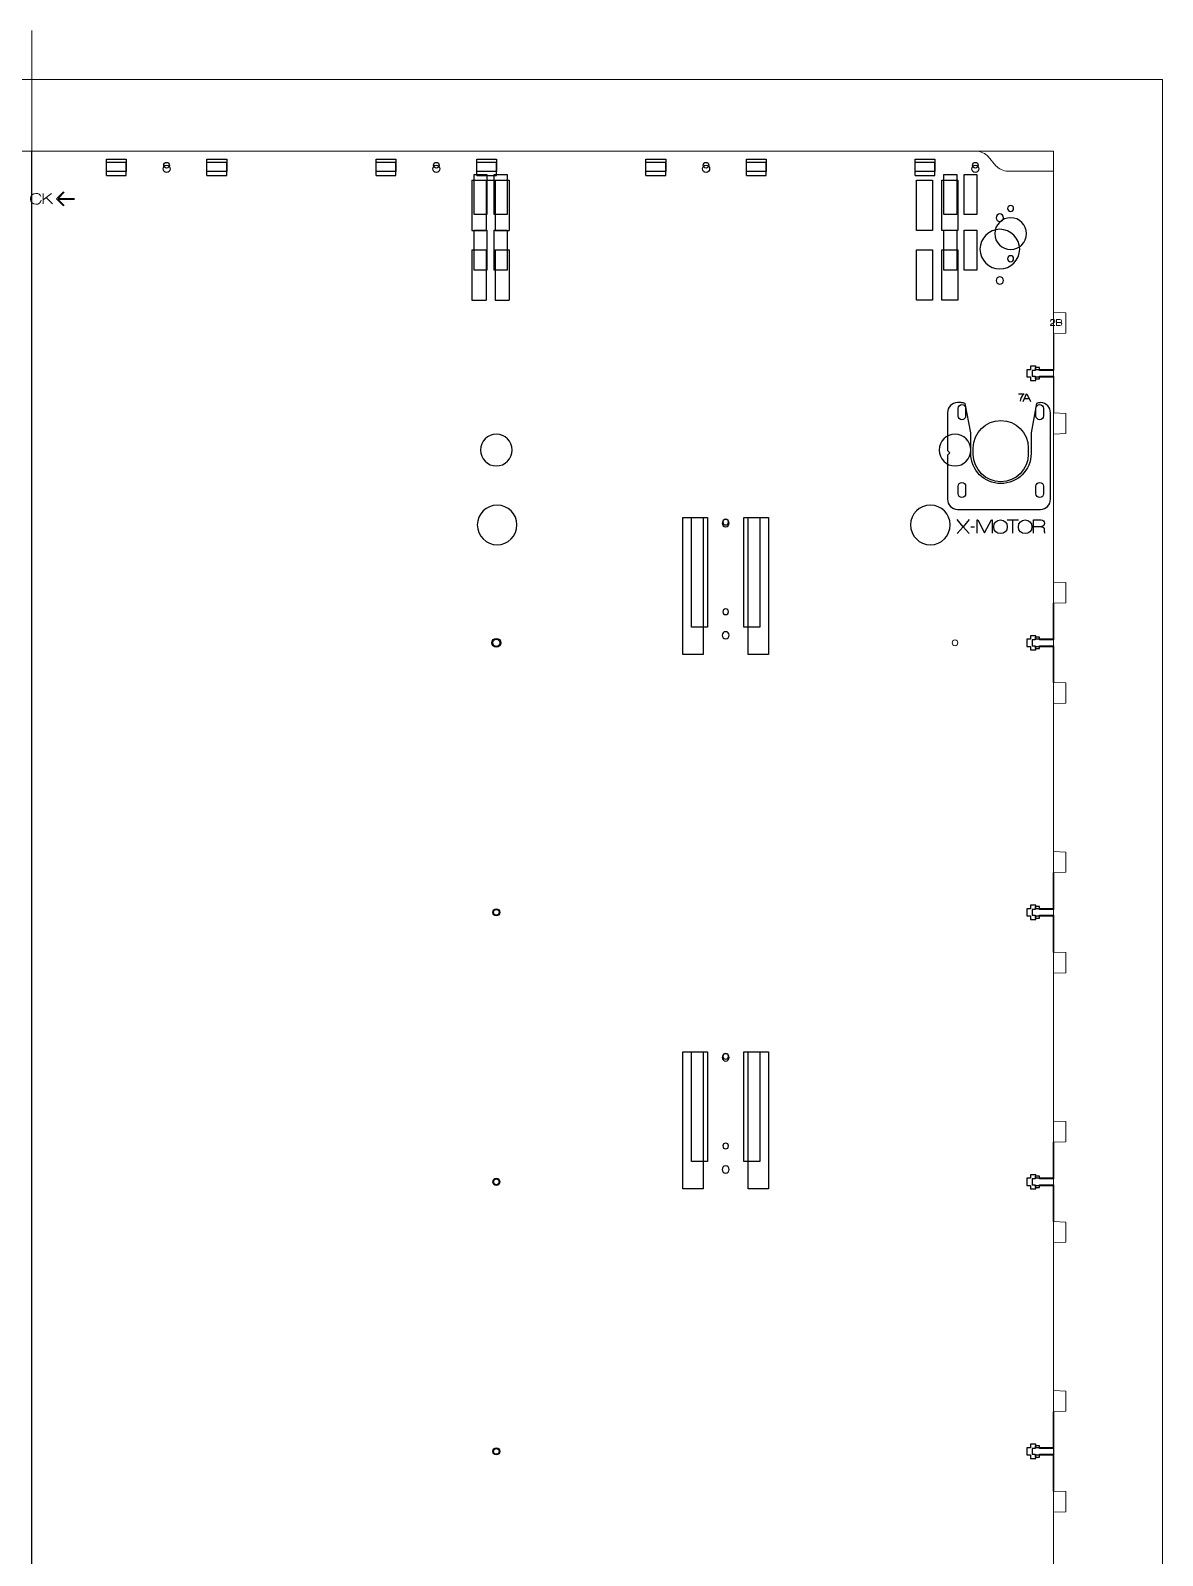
# Model space of a CAD drawing. Header units: millimetres. Extents: x -1949 to 1995, y -2739 to 1842.
# Drawn here: x 1438 to 1889, y 19 to 627 of the extents above; entities that cross this region are included whole.
import ezdxf

# ---------------------------------------------------------------- set-up
doc = ezdxf.new("R2010")
doc.units = ezdxf.units.MM
doc.layers.get('0').update_dxf_attribs({"lineweight": 25, "true_color": 0xffffff})
for name, color, linetype, lineweight, true_color in [('Changed Parts', 3, 'Continuous', 25, 0x00ff00), ('Laser Table', 2, 'Continuous', 0, 0xffff00), ('New Back', 1, 'Continuous', 0, 0xff0000), ('New Back Text', 5, 'Continuous', 0, 0x0000ff), ('Origional Parts I have changed', 6, 'Continuous', 25, 0xff00ff), ('Referance lines', 2, 'Continuous', 0, 0xffff00)]:
    doc.layers.add(name, color=color, linetype=linetype, lineweight=lineweight, true_color=true_color)
for name, color, linetype, true_color in [('CHANGED_PARTS', 3, 'Continuous', 0x00ff00), ('CUTS', 1, 'Continuous', 0xff0000), ('TEXT', 5, 'Continuous', 0x0000ff)]:
    doc.layers.add(name, color=color, linetype=linetype, true_color=true_color)

msp = doc.modelspace()

# ---------------------------------------------------------------- linework, layer by layer
for p, q in [((1438.55, -556.28), (1438.55, 578.72)), ((1619.31, 567.15), (1622.91, 567.15))]:
    msp.add_line(p, q)
at = {"layer": 'Changed Parts'}
for p, q in [((1468.26, 569.08), (1468.26, 574.28)), ((1468.26, 574.28), (1476.14, 574.28)), ((1476.14, 569.08), (1476.14, 574.28)), ((1508.26, 569.08), (1508.26, 574.28)), ((1508.26, 574.28), (1516.14, 574.28)), ((1516.14, 569.08), (1516.14, 574.28)), ((1575.6, 569.08), (1575.6, 574.28)), ((1575.6, 574.28), (1583.48, 574.28)), ((1583.48, 569.08), (1583.48, 574.28)), ((1615.6, 569.08), (1615.6, 574.28)), ((1615.6, 574.28), (1623.48, 574.28)), ((1623.48, 569.08), (1623.48, 574.28)), ((1682.94, 569.08), (1682.94, 574.28)), ((1682.94, 574.28), (1690.82, 574.28)), ((1690.82, 569.08), (1690.82, 574.28)), ((1722.94, 569.08), (1722.94, 574.28)), ((1722.94, 574.28), (1730.82, 574.28)), ((1730.82, 569.08), (1730.82, 574.28)), ((1790.12, 569.08), (1790.12, 574.28)), ((1790.12, 574.28), (1798, 574.28)), ((1798, 569.08), (1798, 574.28)), ((1468.26, 569.08), (1476.14, 569.08)), ((1508.26, 569.08), (1516.14, 569.08)), ((1575.6, 569.08), (1583.48, 569.08)), ((1615.6, 569.08), (1623.48, 569.08)), ((1682.94, 569.08), (1690.82, 569.08)), ((1722.94, 569.08), (1730.82, 569.08)), ((1790.12, 569.08), (1798, 569.08)), ((1845.21, 506.03), (1845.21, 491.68)), ((1845.21, 488.82), (1845.21, 474.45)), ((1845.21, 384.34), (1845.21, 398.69)), ((1845.21, 367.11), (1845.21, 381.48)), ((1845.21, 277), (1845.21, 291.35)), ((1845.21, 259.77), (1845.21, 274.14)), ((1845.21, 169.66), (1845.21, 184.01)), ((1845.21, 152.43), (1845.21, 166.8)), ((1845.21, 62.32), (1845.21, 76.67)), ((1845.21, 45.09), (1845.21, 59.46))]:
    msp.add_line(p, q, dxfattribs=at)
at = {"layer": 'Changed Parts', "color": 3, "true_color": 0x00ff00}
for p, q in [((1835.99, 493.08), (1835.99, 491.68)), ((1838.19, 493.08), (1835.99, 493.08)), ((1838.19, 491.68), (1838.19, 493.08)), ((1835.99, 491.68), (1834.55, 491.68)), ((1834.55, 491.68), (1834.55, 488.82)), ((1834.55, 488.82), (1835.99, 488.82)), ((1835.99, 488.82), (1835.99, 487.42)), ((1835.99, 487.42), (1838.19, 487.42)), ((1845.21, 491.68), (1838.19, 491.68)), ((1838.19, 487.42), (1838.19, 488.82)), ((1838.19, 488.82), (1845.21, 488.82)), ((1835.99, 384.34), (1834.55, 384.34)), ((1834.55, 384.34), (1834.55, 381.48)), ((1838.19, 385.74), (1835.99, 385.74)), ((1835.99, 385.74), (1835.99, 384.34)), ((1838.19, 384.34), (1838.19, 385.74)), ((1845.21, 384.34), (1838.19, 384.34)), ((1834.55, 381.48), (1835.99, 381.48)), ((1835.99, 381.48), (1835.99, 380.08)), ((1835.99, 380.08), (1838.19, 380.08)), ((1838.19, 380.08), (1838.19, 381.48)), ((1838.19, 381.48), (1845.21, 381.48)), ((1835.99, 277), (1834.55, 277)), ((1834.55, 277), (1834.55, 274.14)), ((1834.55, 274.14), (1835.99, 274.14)), ((1835.99, 278.4), (1835.99, 277)), ((1838.19, 278.4), (1835.99, 278.4)), ((1835.99, 274.14), (1835.99, 272.74)), ((1838.19, 277), (1838.19, 278.4)), ((1845.21, 277), (1838.19, 277)), ((1838.19, 272.74), (1838.19, 274.14)), ((1838.19, 274.14), (1845.21, 274.14)), ((1835.99, 272.74), (1838.19, 272.74)), ((1838.19, 171.06), (1835.99, 171.06)), ((1835.99, 171.06), (1835.99, 169.66)), ((1838.19, 169.66), (1838.19, 171.06)), ((1835.99, 169.66), (1834.55, 169.66)), ((1834.55, 169.66), (1834.55, 166.8)), ((1834.55, 166.8), (1835.99, 166.8)), ((1835.99, 166.8), (1835.99, 165.4)), ((1835.99, 165.4), (1838.19, 165.4)), ((1845.21, 169.66), (1838.19, 169.66)), ((1838.19, 165.4), (1838.19, 166.8)), ((1838.19, 166.8), (1845.21, 166.8)), ((1835.99, 62.32), (1834.55, 62.32)), ((1834.55, 62.32), (1834.55, 59.46)), ((1838.19, 63.72), (1835.99, 63.72)), ((1835.99, 63.72), (1835.99, 62.32)), ((1838.19, 62.32), (1838.19, 63.72)), ((1845.21, 62.32), (1838.19, 62.32)), ((1834.55, 59.46), (1835.99, 59.46)), ((1835.99, 59.46), (1835.99, 58.06)), ((1835.99, 58.06), (1838.19, 58.06)), ((1838.19, 58.06), (1838.19, 59.46)), ((1838.19, 59.46), (1845.21, 59.46))]:
    msp.add_line(p, q, dxfattribs=at)
for points in [[(1790.66, 567.15), (1797.07, 567.15), (1797.07, 547.15), (1790.66, 547.15), (1790.66, 567.15), (1790.66, 567.15)], [(1800.67, 567.15), (1807.07, 567.15), (1807.07, 547.15), (1800.67, 547.15), (1800.67, 567.15), (1800.67, 567.15)], [(1790.66, 539.36), (1797.07, 539.36), (1797.07, 519.36), (1790.66, 519.36), (1790.66, 539.36), (1790.66, 539.36)], [(1800.67, 539.36), (1807.07, 539.36), (1807.07, 519.36), (1800.67, 519.36), (1800.67, 539.36), (1800.67, 539.36)], [(1697.7, 411.99), (1697.7, 432.79), (1705.7, 432.79), (1705.7, 378.2), (1697.7, 378.2), (1697.7, 411.99), (1697.7, 411.99)], [(1731.7, 404.5), (1731.7, 378.2), (1723.7, 378.2), (1723.7, 432.79), (1731.7, 432.79), (1731.7, 404.5), (1731.7, 404.5)], [(1697.7, 199.2), (1697.7, 220), (1705.7, 220), (1705.7, 165.42), (1697.7, 165.42), (1697.7, 199.2), (1697.7, 199.2)], [(1731.7, 191.72), (1731.7, 165.42), (1723.7, 165.42), (1723.7, 220), (1731.7, 220), (1731.7, 191.72), (1731.7, 191.72)]]:
    msp.add_lwpolyline(points, dxfattribs=at)
for points in [[(1490.78, 571.68), (1490.78, 572.47), (1491.42, 573.1), (1492.2, 573.1)], [(1492.2, 570.25), (1491.42, 570.25), (1490.78, 570.89), (1490.78, 571.68)], [(1492.2, 573.1), (1492.99, 573.1), (1493.63, 572.47), (1493.63, 571.68)], [(1493.63, 571.68), (1493.63, 570.89), (1492.99, 570.25), (1492.2, 570.25)], [(1598.12, 571.68), (1598.12, 572.47), (1598.76, 573.1), (1599.54, 573.1)], [(1599.54, 570.25), (1598.76, 570.25), (1598.12, 570.89), (1598.12, 571.68)], [(1599.54, 573.1), (1600.33, 573.1), (1600.97, 572.47), (1600.97, 571.68)], [(1600.97, 571.68), (1600.97, 570.89), (1600.33, 570.25), (1599.54, 570.25)], [(1705.46, 571.68), (1705.46, 572.47), (1706.1, 573.1), (1706.88, 573.1)], [(1706.88, 570.25), (1706.1, 570.25), (1705.46, 570.89), (1705.46, 571.68)], [(1706.88, 573.1), (1707.67, 573.1), (1708.31, 572.47), (1708.31, 571.68)], [(1708.31, 571.68), (1708.31, 570.89), (1707.67, 570.25), (1706.88, 570.25)], [(1812.63, 571.68), (1812.63, 572.47), (1813.27, 573.1), (1814.06, 573.1)], [(1814.06, 570.25), (1813.27, 570.25), (1812.63, 570.89), (1812.63, 571.68)], [(1814.06, 573.1), (1814.85, 573.1), (1815.48, 572.47), (1815.48, 571.68)], [(1815.48, 571.68), (1815.48, 570.89), (1814.85, 570.25), (1814.06, 570.25)], [(1823.82, 553.7), (1822.99, 553.7), (1822.32, 553.02), (1822.32, 552.2)], [(1825.32, 552.2), (1825.32, 553.03), (1824.64, 553.7), (1823.82, 553.7)], [(1823.82, 547.6), (1819.45, 547.6), (1815.92, 544.06), (1815.92, 539.7)], [(1822.32, 552.2), (1822.32, 551.37), (1822.99, 550.7), (1823.82, 550.7)], [(1823.82, 550.7), (1824.64, 550.7), (1825.32, 551.37), (1825.32, 552.2)], [(1831.72, 539.7), (1831.72, 544.06), (1828.18, 547.6), (1823.82, 547.6)], [(1815.92, 539.7), (1815.92, 535.33), (1819.45, 531.8), (1823.82, 531.8)], [(1823.82, 531.8), (1828.18, 531.8), (1831.72, 535.33), (1831.72, 539.7)], [(1823.82, 528.7), (1822.99, 528.7), (1822.32, 528.03), (1822.32, 527.2)], [(1825.32, 527.2), (1825.32, 528.03), (1824.64, 528.7), (1823.82, 528.7)], [(1822.32, 527.2), (1822.32, 526.37), (1822.99, 525.7), (1823.82, 525.7)], [(1823.82, 525.7), (1824.64, 525.7), (1825.32, 526.37), (1825.32, 527.2)], [(1796.17, 437.75), (1791.81, 437.75), (1788.27, 434.22), (1788.27, 429.86)], [(1804.07, 429.86), (1804.07, 434.22), (1800.54, 437.75), (1796.17, 437.75)], [(1714.7, 431.99), (1713.91, 431.99), (1713.27, 431.35), (1713.27, 430.56)], [(1716.12, 430.56), (1716.12, 431.35), (1715.48, 431.99), (1714.7, 431.99)], [(1713.27, 430.56), (1713.27, 429.78), (1713.91, 429.14), (1714.7, 429.14)], [(1714.7, 429.14), (1715.48, 429.14), (1716.12, 429.78), (1716.12, 430.56)], [(1788.27, 429.86), (1788.27, 425.49), (1791.81, 421.96), (1796.17, 421.96)], [(1796.17, 421.96), (1800.54, 421.96), (1804.07, 425.49), (1804.07, 429.86)], [(1621.64, 382.91), (1621.64, 383.9), (1622.43, 384.69), (1623.42, 384.69)], [(1623.42, 381.13), (1622.43, 381.13), (1621.64, 381.93), (1621.64, 382.91)], [(1623.42, 384.69), (1624.4, 384.69), (1625.2, 383.9), (1625.2, 382.91)], [(1625.2, 382.91), (1625.2, 381.93), (1624.4, 381.13), (1623.42, 381.13)], [(1714.7, 387.35), (1713.91, 387.35), (1713.27, 386.71), (1713.27, 385.92)], [(1713.27, 385.92), (1713.27, 385.14), (1713.91, 384.5), (1714.7, 384.5)], [(1716.12, 385.92), (1716.12, 386.71), (1715.48, 387.35), (1714.7, 387.35)], [(1714.7, 384.5), (1715.48, 384.5), (1716.12, 385.14), (1716.12, 385.92)], [(1621.99, 275.57), (1621.99, 276.36), (1622.63, 277), (1623.42, 277)], [(1623.42, 274.15), (1622.63, 274.15), (1621.99, 274.79), (1621.99, 275.57)], [(1623.42, 277), (1624.2, 277), (1624.84, 276.36), (1624.84, 275.57)], [(1624.84, 275.57), (1624.84, 274.79), (1624.2, 274.15), (1623.42, 274.15)], [(1714.7, 219.2), (1713.91, 219.2), (1713.27, 218.57), (1713.27, 217.78)], [(1716.12, 217.78), (1716.12, 218.57), (1715.48, 219.2), (1714.7, 219.2)], [(1713.27, 217.78), (1713.27, 216.99), (1713.91, 216.35), (1714.7, 216.35)], [(1714.7, 216.35), (1715.48, 216.35), (1716.12, 216.99), (1716.12, 217.78)], [(1714.7, 174.57), (1713.91, 174.57), (1713.27, 173.93), (1713.27, 173.14)], [(1713.27, 173.14), (1713.27, 172.36), (1713.91, 171.72), (1714.7, 171.72)], [(1716.12, 173.14), (1716.12, 173.93), (1715.48, 174.57), (1714.7, 174.57)], [(1714.7, 171.72), (1715.48, 171.72), (1716.12, 172.36), (1716.12, 173.14)], [(1621.99, 168.23), (1621.99, 169.02), (1622.63, 169.66), (1623.42, 169.66)], [(1623.42, 166.81), (1622.63, 166.81), (1621.99, 167.45), (1621.99, 168.23)], [(1623.42, 169.66), (1624.2, 169.66), (1624.84, 169.02), (1624.84, 168.23)], [(1624.84, 168.23), (1624.84, 167.45), (1624.2, 166.81), (1623.42, 166.81)], [(1621.99, 60.89), (1621.99, 61.68), (1622.63, 62.32), (1623.42, 62.32)], [(1623.42, 59.47), (1622.63, 59.47), (1621.99, 60.11), (1621.99, 60.89)], [(1623.42, 62.32), (1624.2, 62.32), (1624.84, 61.68), (1624.84, 60.89)], [(1624.84, 60.89), (1624.84, 60.11), (1624.2, 59.47), (1623.42, 59.47)]]:
    msp.add_open_spline(points, degree=3, dxfattribs=at)
at = {"layer": 'CHANGED_PARTS'}
for p, q in [((1613.71, 567.15), (1613.71, 547.15)), ((1613.71, 567.15), (1619.31, 567.15)), ((1619.31, 567.15), (1619.31, 547.15)), ((1622.91, 567.15), (1622.91, 547.15)), ((1622.91, 567.15), (1628.51, 567.15)), ((1628.51, 567.15), (1628.51, 547.15)), ((1613.71, 547.15), (1619.31, 547.15)), ((1622.91, 547.15), (1628.51, 547.15)), ((1613.71, 539.36), (1619.31, 539.36)), ((1613.71, 539.36), (1613.71, 519.36)), ((1619.31, 539.36), (1619.31, 519.36)), ((1622.91, 539.36), (1622.91, 519.36)), ((1622.91, 539.36), (1628.51, 539.36)), ((1628.51, 539.36), (1628.51, 519.36)), ((1613.71, 519.36), (1619.31, 519.36)), ((1622.91, 519.36), (1628.51, 519.36))]:
    msp.add_line(p, q, dxfattribs=at)
at = {"layer": 'CHANGED_PARTS', "color": 3, "true_color": 0x00ff00}
for points in [[(1623.74, 437.75), (1619.38, 437.75), (1615.84, 434.22), (1615.84, 429.86)], [(1631.64, 429.86), (1631.64, 434.22), (1628.1, 437.75), (1623.74, 437.75)], [(1615.84, 429.86), (1615.84, 425.49), (1619.38, 421.96), (1623.74, 421.96)], [(1623.74, 421.96), (1628.1, 421.96), (1631.64, 425.49), (1631.64, 429.86)]]:
    msp.add_open_spline(points, degree=3, dxfattribs=at)
at = {"layer": 'CUTS', "color": 1, "true_color": 0xff0000}
for points in [[(1807.21, 473.27), (1807.21, 476.28)], [(1810.21, 476.28), (1810.21, 473.27), (1810.21, 473.27)], [(1838.21, 473.27), (1838.21, 476.28)], [(1841.21, 476.28), (1841.21, 473.27), (1841.21, 473.27)], [(1813.26, 458.02), (1813.26, 460.52)], [(1835.16, 460.52), (1835.16, 458.02), (1835.16, 458.02)], [(1807.21, 442.27), (1807.21, 445.28)], [(1810.21, 445.28), (1810.21, 442.27), (1810.21, 442.27)], [(1838.21, 442.27), (1838.21, 445.28)], [(1841.21, 445.28), (1841.21, 442.27), (1841.21, 442.27)]]:
    msp.add_lwpolyline(points, dxfattribs=at)
for points in [[(1807.21, 476.28), (1807.21, 477.11), (1807.88, 477.78), (1808.71, 477.78)], [(1808.71, 477.78), (1809.54, 477.78), (1810.21, 477.11), (1810.21, 476.28)], [(1838.21, 476.28), (1838.21, 477.11), (1838.88, 477.78), (1839.71, 477.78)], [(1839.71, 477.78), (1840.54, 477.78), (1841.21, 477.11), (1841.21, 476.28)], [(1808.71, 471.77), (1807.88, 471.77), (1807.21, 472.44), (1807.21, 473.27)], [(1810.21, 473.27), (1810.21, 472.44), (1809.54, 471.77), (1808.71, 471.77)], [(1813.26, 460.52), (1813.26, 466.57), (1818.16, 471.47), (1824.21, 471.47)], [(1824.21, 471.47), (1830.26, 471.47), (1835.16, 466.57), (1835.16, 460.52)], [(1839.71, 471.77), (1838.88, 471.77), (1838.21, 472.44), (1838.21, 473.27)], [(1841.21, 473.27), (1841.21, 472.44), (1840.54, 471.77), (1839.71, 471.77)], [(1824.21, 447.07), (1818.16, 447.07), (1813.26, 451.97), (1813.26, 458.02)], [(1835.16, 458.02), (1835.16, 451.97), (1830.26, 447.07), (1824.21, 447.07)], [(1807.21, 445.28), (1807.21, 446.11), (1807.88, 446.78), (1808.71, 446.78)], [(1808.71, 446.78), (1809.54, 446.78), (1810.21, 446.11), (1810.21, 445.28)], [(1838.21, 445.28), (1838.21, 446.11), (1838.88, 446.78), (1839.71, 446.78)], [(1839.71, 446.78), (1840.54, 446.78), (1841.21, 446.11), (1841.21, 445.28)], [(1808.71, 440.77), (1807.88, 440.77), (1807.21, 441.44), (1807.21, 442.27)], [(1810.21, 442.27), (1810.21, 441.44), (1809.54, 440.77), (1808.71, 440.77)], [(1839.71, 440.77), (1838.88, 440.77), (1838.21, 441.44), (1838.21, 442.27)], [(1841.21, 442.27), (1841.21, 441.44), (1840.54, 440.77), (1839.71, 440.77)]]:
    msp.add_open_spline(points, degree=3, dxfattribs=at)
at = {"layer": 'Laser Table', "color": 2, "true_color": 0xffff00}
for p in [(988.55, 607.22), (1888.55, -592.78)]:
    msp.add_line(p, (1888.55, 607.22), dxfattribs=at)
at = {"layer": 'New Back', "color": 1, "true_color": 0xff0000}
for p, q in [((1062.4, 578.72), (1814.53, 578.72)), ((1826.92, 570.72), (1845.21, 570.72)), ((1845.21, 570.72), (1845.21, 552.61)), ((1845.21, 514.47), (1845.21, 553.81)), ((1845.21, 514.47), (1850.08, 514.27)), ((1850.08, 514.27), (1850.08, 506.23)), ((1850.08, 506.23), (1845.21, 506.03)), ((1845.21, 474.45), (1850.08, 474.25)), ((1850.08, 474.25), (1850.08, 466.22)), ((1850.08, 466.22), (1845.21, 466.02)), ((1845.21, 466.02), (1845.21, 407.13)), ((1845.21, 407.13), (1850.08, 406.93)), ((1850.08, 406.93), (1850.08, 398.89)), ((1850.08, 398.89), (1845.21, 398.69)), ((1845.21, 367.11), (1850.08, 366.91)), ((1850.08, 366.91), (1850.08, 358.88)), ((1850.08, 358.88), (1845.21, 358.68)), ((1845.21, 358.68), (1845.21, 299.79)), ((1845.21, 299.79), (1850.08, 299.59)), ((1850.08, 299.59), (1850.08, 291.55)), ((1850.08, 291.55), (1845.21, 291.35)), ((1845.21, 259.77), (1850.08, 259.57)), ((1850.08, 259.57), (1850.08, 251.54)), ((1850.08, 251.54), (1845.21, 251.34)), ((1845.21, 251.34), (1845.21, 192.45)), ((1845.21, 192.45), (1850.08, 192.25)), ((1850.08, 192.25), (1850.08, 184.21)), ((1850.08, 184.21), (1845.21, 184.01)), ((1845.21, 152.43), (1850.08, 152.23)), ((1850.08, 152.23), (1850.08, 144.2)), ((1850.08, 144.2), (1845.21, 144)), ((1845.21, 144), (1845.21, 85.11)), ((1845.21, 85.11), (1850.08, 84.91)), ((1850.08, 84.91), (1850.08, 76.87)), ((1850.08, 76.87), (1845.21, 76.67)), ((1845.21, 45.09), (1850.08, 44.89)), ((1850.08, 44.89), (1850.08, 36.86)), ((1850.08, 36.86), (1845.21, 36.66)), ((1845.21, 36.66), (1845.21, -22.23))]:
    msp.add_line(p, q, dxfattribs=at)
for points in [[(1814.53, 578.72), (1614.73, 578.72)], [(1822.27, 572.88), (1819.18, 576.56)]]:
    msp.add_lwpolyline(points, dxfattribs=at)
for points in [[(1819.18, 576.56), (1818.18, 577.75), (1816.09, 578.72), (1814.53, 578.72)], [(1826.92, 570.72), (1825.36, 570.72), (1823.27, 571.69), (1822.27, 572.88)], [(1804.84, 382.91), (1804.84, 383.54), (1805.35, 384.05), (1805.98, 384.05)], [(1805.98, 381.77), (1805.35, 381.77), (1804.84, 382.28), (1804.84, 382.91)], [(1805.98, 384.05), (1806.61, 384.05), (1807.12, 383.54), (1807.12, 382.91)], [(1807.12, 382.91), (1807.12, 382.28), (1806.61, 381.77), (1805.98, 381.77)]]:
    msp.add_open_spline(points, degree=3, dxfattribs=at)
at = {"layer": 'New Back Text', "color": 5, "true_color": 0x0000ff}
for points in [[(1443.01, 559.3), (1446.44, 561.91)], [(1443.01, 557.74), (1443.01, 561.91)], [(1444.27, 560.26), (1446.82, 557.74)], [(1451.14, 556.95), (1448.35, 559.73), (1451.14, 562.51)], [(1455.58, 559.93), (1449.04, 559.93), (1451.44, 562.33)], [(1451.43, 557.14), (1449.04, 559.53), (1455.58, 559.53)], [(1845.19, 510.35), (1844.61, 510.05)], [(1846.41, 511.65), (1847.73, 511.65)], [(1847.64, 509.24), (1846.41, 509.24), (1846.41, 511.65), (1846.41, 511.65)], [(1847.84, 510.5), (1846.41, 510.5)], [(1847.84, 510.5), (1847.84, 510.5)], [(1843.99, 509.3), (1845.76, 509.3)]]:
    msp.add_lwpolyline(points, dxfattribs=at)
for points in [[(1438.03, 559.73), (1438.03, 561.11), (1439, 561.91), (1440.2, 561.91)], [(1440.2, 557.55), (1439, 557.55), (1438.03, 558.35), (1438.03, 559.73)], [(1440.2, 561.91), (1441.18, 561.91), (1441.96, 561.51), (1442.19, 560.6)], [(1442.29, 559.23), (1442.16, 558.11), (1441.16, 557.55), (1440.2, 557.55)], [(1844.04, 510.9), (1844.04, 511.15), (1844.05, 511.74), (1844.89, 511.74)], [(1844.89, 511.74), (1845.56, 511.74), (1845.69, 511.3), (1845.69, 511.07)], [(1845.69, 511.07), (1845.69, 510.72), (1845.48, 510.52), (1845.19, 510.35)], [(1847.73, 511.65), (1848.11, 511.65), (1848.38, 511.45), (1848.38, 511.05)], [(1848.38, 511.05), (1848.38, 510.77), (1848.12, 510.5), (1847.84, 510.5)], [(1847.84, 510.5), (1848.16, 510.48), (1848.45, 510.32), (1848.45, 509.89)], [(1844.61, 510.05), (1844.17, 509.8), (1843.99, 509.66), (1843.99, 509.3)], [(1848.45, 509.89), (1848.45, 509.61), (1848.27, 509.24), (1847.64, 509.24)]]:
    msp.add_open_spline(points, degree=3, dxfattribs=at)
at = {"layer": 'Origional Parts I have changed', "color": 6, "true_color": 0xff00ff}
for p, q in [((1845.21, 506.03), (1845.21, 491.4)), ((1839.6, 492.52), (1837.84, 492.52)), ((1837.84, 492.52), (1837.84, 491.4)), ((1839.6, 491.4), (1839.6, 492.52)), ((1837.84, 491.4), (1836.68, 491.4)), ((1836.68, 491.4), (1836.68, 489.11)), ((1836.68, 489.11), (1837.84, 489.11)), ((1837.84, 489.11), (1837.84, 487.99)), ((1837.84, 487.99), (1839.6, 487.99)), ((1845.21, 491.4), (1839.6, 491.4)), ((1839.6, 487.99), (1839.6, 489.11)), ((1839.6, 489.11), (1845.21, 489.11)), ((1845.21, 489.11), (1845.21, 474.45)), ((1845.21, 398.69), (1845.21, 384.06)), ((1837.84, 384.06), (1836.68, 384.06)), ((1836.68, 384.06), (1836.68, 381.77)), ((1839.6, 385.18), (1837.84, 385.18)), ((1837.84, 385.18), (1837.84, 384.06)), ((1839.6, 384.06), (1839.6, 385.18)), ((1845.21, 384.06), (1839.6, 384.06)), ((1836.68, 381.77), (1837.84, 381.77)), ((1837.84, 381.77), (1837.84, 380.65)), ((1837.84, 380.65), (1839.6, 380.65)), ((1839.6, 380.65), (1839.6, 381.77)), ((1839.6, 381.77), (1845.21, 381.77)), ((1845.21, 381.77), (1845.21, 367.11)), ((1845.21, 291.35), (1845.21, 276.72)), ((1837.84, 276.72), (1836.68, 276.72)), ((1836.68, 276.72), (1836.68, 274.43)), ((1836.68, 274.43), (1837.84, 274.43)), ((1839.6, 277.84), (1837.84, 277.84)), ((1837.84, 277.84), (1837.84, 276.72)), ((1837.84, 274.43), (1837.84, 273.31)), ((1839.6, 276.72), (1839.6, 277.84)), ((1845.21, 276.72), (1839.6, 276.72)), ((1839.6, 273.31), (1839.6, 274.43)), ((1839.6, 274.43), (1845.21, 274.43)), ((1845.21, 274.43), (1845.21, 259.77)), ((1837.84, 273.31), (1839.6, 273.31)), ((1845.21, 184.01), (1845.21, 169.38)), ((1839.6, 170.5), (1837.84, 170.5)), ((1837.84, 170.5), (1837.84, 169.38)), ((1839.6, 169.38), (1839.6, 170.5)), ((1837.84, 169.38), (1836.68, 169.38)), ((1836.68, 169.38), (1836.68, 167.09)), ((1836.68, 167.09), (1837.84, 167.09)), ((1837.84, 167.09), (1837.84, 165.97)), ((1837.84, 165.97), (1839.6, 165.97)), ((1845.21, 169.38), (1839.6, 169.38)), ((1839.6, 165.97), (1839.6, 167.09)), ((1839.6, 167.09), (1845.21, 167.09)), ((1845.21, 167.09), (1845.21, 152.43)), ((1845.21, 76.67), (1845.21, 62.04)), ((1845.21, 76.67), (1845.21, 46.67)), ((1837.84, 62.04), (1836.68, 62.04)), ((1836.68, 62.04), (1836.68, 59.75)), ((1839.6, 63.16), (1837.84, 63.16)), ((1837.84, 63.16), (1837.84, 62.04)), ((1839.6, 62.04), (1839.6, 63.16)), ((1845.21, 62.04), (1839.6, 62.04)), ((1836.68, 59.75), (1837.84, 59.75)), ((1837.84, 59.75), (1837.84, 58.63)), ((1837.84, 58.63), (1839.6, 58.63)), ((1839.6, 58.63), (1839.6, 59.75)), ((1839.6, 59.75), (1845.21, 59.75)), ((1845.21, 59.75), (1845.21, 45.09))]:
    msp.add_line(p, q, dxfattribs=at)
for points in [[(1468.26, 575.57), (1476.14, 575.57), (1476.14, 570.61), (1468.26, 570.61), (1468.26, 575.57), (1468.26, 575.57)], [(1508.26, 575.57), (1516.14, 575.57), (1516.14, 570.61), (1508.26, 570.61), (1508.26, 575.57), (1508.26, 575.57)], [(1575.6, 575.57), (1583.48, 575.57), (1583.48, 570.61), (1575.6, 570.61), (1575.6, 575.57), (1575.6, 575.57)], [(1615.6, 575.57), (1623.48, 575.57), (1623.48, 570.61), (1615.6, 570.61), (1615.6, 575.57), (1615.6, 575.57)], [(1682.94, 575.57), (1690.82, 575.57), (1690.82, 570.61), (1682.94, 570.61), (1682.94, 575.57), (1682.94, 575.57)], [(1722.94, 575.57), (1730.82, 575.57), (1730.82, 570.61), (1722.94, 570.61), (1722.94, 575.57), (1722.94, 575.57)], [(1790.12, 575.57), (1798, 575.57), (1798, 570.61), (1790.12, 570.61), (1790.12, 575.57), (1790.12, 575.57)], [(1614.54, 569.49), (1619.67, 569.49), (1619.67, 553.49), (1614.54, 553.49), (1614.54, 569.49), (1614.54, 569.49)], [(1622.55, 569.49), (1627.67, 569.49), (1627.67, 553.49), (1622.55, 553.49), (1622.55, 569.49), (1622.55, 569.49)], [(1801.57, 569.49), (1806.7, 569.49), (1806.7, 553.49), (1801.57, 553.49), (1801.57, 569.49), (1801.57, 569.49)], [(1809.58, 569.49), (1814.7, 569.49), (1814.7, 553.49), (1809.58, 553.49), (1809.58, 569.49), (1809.58, 569.49)], [(1614.54, 547.26), (1619.67, 547.26), (1619.67, 531.26), (1614.54, 531.26), (1614.54, 547.26), (1614.54, 547.26)], [(1622.55, 547.26), (1627.67, 547.26), (1627.67, 531.26), (1622.55, 531.26), (1622.55, 547.26), (1622.55, 547.26)], [(1801.57, 547.26), (1806.7, 547.26), (1806.7, 531.26), (1801.57, 531.26), (1801.57, 547.26), (1801.57, 547.26)], [(1809.58, 547.26), (1814.7, 547.26), (1814.7, 531.26), (1809.58, 531.26), (1809.58, 547.26), (1809.58, 547.26)], [(1701.1, 416.15), (1701.1, 432.79), (1707.5, 432.79), (1707.5, 389.12), (1701.1, 389.12), (1701.1, 416.15), (1701.1, 416.15)], [(1728.3, 410.16), (1728.3, 389.12), (1721.9, 389.12), (1721.9, 432.79), (1728.3, 432.79), (1728.3, 410.16), (1728.3, 410.16)], [(1701.1, 203.36), (1701.1, 220), (1707.5, 220), (1707.5, 176.33), (1701.1, 176.33), (1701.1, 203.36), (1701.1, 203.36)], [(1728.3, 197.37), (1728.3, 176.33), (1721.9, 176.33), (1721.9, 220), (1728.3, 220), (1728.3, 197.37), (1728.3, 197.37)]]:
    msp.add_lwpolyline(points, dxfattribs=at)
for points in [[(1491.06, 573.09), (1491.06, 573.72), (1491.57, 574.23), (1492.2, 574.23)], [(1492.2, 571.95), (1491.57, 571.95), (1491.06, 572.46), (1491.06, 573.09)], [(1492.2, 574.23), (1492.83, 574.23), (1493.34, 573.72), (1493.34, 573.09)], [(1493.34, 573.09), (1493.34, 572.46), (1492.83, 571.95), (1492.2, 571.95)], [(1598.4, 573.09), (1598.4, 573.72), (1598.91, 574.23), (1599.54, 574.23)], [(1599.54, 571.95), (1598.91, 571.95), (1598.4, 572.46), (1598.4, 573.09)], [(1599.54, 574.23), (1600.17, 574.23), (1600.68, 573.72), (1600.68, 573.09)], [(1600.68, 573.09), (1600.68, 572.46), (1600.17, 571.95), (1599.54, 571.95)], [(1705.74, 573.09), (1705.74, 573.72), (1706.25, 574.23), (1706.88, 574.23)], [(1706.88, 571.95), (1706.25, 571.95), (1705.74, 572.46), (1705.74, 573.09)], [(1706.88, 574.23), (1707.51, 574.23), (1708.02, 573.72), (1708.02, 573.09)], [(1708.02, 573.09), (1708.02, 572.46), (1707.51, 571.95), (1706.88, 571.95)], [(1812.92, 573.09), (1812.92, 573.72), (1813.43, 574.23), (1814.06, 574.23)], [(1814.06, 571.95), (1813.43, 571.95), (1812.92, 572.46), (1812.92, 573.09)], [(1814.06, 574.23), (1814.69, 574.23), (1815.2, 573.72), (1815.2, 573.09)], [(1815.2, 573.09), (1815.2, 572.46), (1814.69, 571.95), (1814.06, 571.95)], [(1828.1, 557.1), (1827.43, 557.1), (1826.9, 556.56), (1826.9, 555.9)], [(1826.9, 555.9), (1826.9, 555.24), (1827.43, 554.7), (1828.1, 554.7)], [(1829.3, 555.9), (1829.3, 556.56), (1828.76, 557.1), (1828.1, 557.1)], [(1828.1, 554.7), (1828.76, 554.7), (1829.3, 555.24), (1829.3, 555.9)], [(1828.1, 552.22), (1824.61, 552.22), (1821.78, 549.39), (1821.78, 545.9)], [(1834.42, 545.9), (1834.42, 549.39), (1831.59, 552.22), (1828.1, 552.22)], [(1821.78, 545.9), (1821.78, 542.41), (1824.61, 539.58), (1828.1, 539.58)], [(1828.1, 539.58), (1831.59, 539.58), (1834.42, 542.41), (1834.42, 545.9)], [(1828.1, 537.1), (1827.43, 537.1), (1826.9, 536.56), (1826.9, 535.9)], [(1826.9, 535.9), (1826.9, 535.24), (1827.43, 534.7), (1828.1, 534.7)], [(1829.3, 535.9), (1829.3, 536.56), (1828.76, 537.1), (1828.1, 537.1)], [(1828.1, 534.7), (1828.76, 534.7), (1829.3, 535.24), (1829.3, 535.9)], [(1623.42, 465.98), (1619.93, 465.98), (1617.1, 463.15), (1617.1, 459.66)], [(1629.74, 459.66), (1629.74, 463.15), (1626.91, 465.98), (1623.42, 465.98)], [(1805.98, 465.98), (1802.49, 465.98), (1799.66, 463.15), (1799.66, 459.66)], [(1812.3, 459.66), (1812.3, 463.15), (1809.47, 465.98), (1805.98, 465.98)], [(1617.1, 459.66), (1617.1, 456.17), (1619.93, 453.34), (1623.42, 453.34)], [(1623.42, 453.34), (1626.91, 453.34), (1629.74, 456.17), (1629.74, 459.66)], [(1799.66, 459.66), (1799.66, 456.17), (1802.49, 453.34), (1805.98, 453.34)], [(1805.98, 453.34), (1809.47, 453.34), (1812.3, 456.17), (1812.3, 459.66)], [(1714.7, 432.15), (1714.07, 432.15), (1713.56, 431.64), (1713.56, 431.01)], [(1715.84, 431.01), (1715.84, 431.64), (1715.33, 432.15), (1714.7, 432.15)], [(1713.56, 431.01), (1713.56, 430.38), (1714.07, 429.87), (1714.7, 429.87)], [(1714.7, 429.87), (1715.33, 429.87), (1715.84, 430.38), (1715.84, 431.01)], [(1714.7, 396.44), (1714.07, 396.44), (1713.56, 395.93), (1713.56, 395.3)], [(1713.56, 395.3), (1713.56, 394.67), (1714.07, 394.16), (1714.7, 394.16)], [(1715.84, 395.3), (1715.84, 395.93), (1715.33, 396.44), (1714.7, 396.44)], [(1714.7, 394.16), (1715.33, 394.16), (1715.84, 394.67), (1715.84, 395.3)], [(1621.99, 382.91), (1621.99, 383.7), (1622.63, 384.34), (1623.42, 384.34)], [(1623.42, 381.49), (1622.63, 381.49), (1621.99, 382.13), (1621.99, 382.91)], [(1623.42, 384.34), (1624.2, 384.34), (1624.84, 383.7), (1624.84, 382.91)], [(1624.84, 382.91), (1624.84, 382.13), (1624.2, 381.49), (1623.42, 381.49)], [(1622.28, 275.57), (1622.28, 276.2), (1622.79, 276.71), (1623.42, 276.71)], [(1623.42, 274.43), (1622.79, 274.43), (1622.28, 274.94), (1622.28, 275.57)], [(1623.42, 276.71), (1624.05, 276.71), (1624.56, 276.2), (1624.56, 275.57)], [(1624.56, 275.57), (1624.56, 274.94), (1624.05, 274.43), (1623.42, 274.43)], [(1714.7, 219.36), (1714.07, 219.36), (1713.56, 218.85), (1713.56, 218.22)], [(1715.84, 218.22), (1715.84, 218.85), (1715.33, 219.36), (1714.7, 219.36)], [(1713.56, 218.22), (1713.56, 217.59), (1714.07, 217.08), (1714.7, 217.08)], [(1714.7, 217.08), (1715.33, 217.08), (1715.84, 217.59), (1715.84, 218.22)], [(1714.7, 183.65), (1714.07, 183.65), (1713.56, 183.14), (1713.56, 182.51)], [(1713.56, 182.51), (1713.56, 181.89), (1714.07, 181.37), (1714.7, 181.37)], [(1715.84, 182.51), (1715.84, 183.14), (1715.33, 183.65), (1714.7, 183.65)], [(1714.7, 181.37), (1715.33, 181.37), (1715.84, 181.89), (1715.84, 182.51)], [(1622.28, 168.23), (1622.28, 168.86), (1622.79, 169.37), (1623.42, 169.37)], [(1623.42, 167.09), (1622.79, 167.09), (1622.28, 167.6), (1622.28, 168.23)], [(1623.42, 169.37), (1624.05, 169.37), (1624.56, 168.86), (1624.56, 168.23)], [(1624.56, 168.23), (1624.56, 167.6), (1624.05, 167.09), (1623.42, 167.09)], [(1622.28, 60.89), (1622.28, 61.52), (1622.79, 62.03), (1623.42, 62.03)], [(1623.42, 59.75), (1622.79, 59.75), (1622.28, 60.26), (1622.28, 60.89)], [(1623.42, 62.03), (1624.05, 62.03), (1624.56, 61.52), (1624.56, 60.89)], [(1624.56, 60.89), (1624.56, 60.26), (1624.05, 59.75), (1623.42, 59.75)]]:
    msp.add_open_spline(points, degree=3, dxfattribs=at)
at = {"layer": 'Referance lines', "color": 2, "true_color": 0xffff00}
for p, q in [((1438.55, 519.44), (1438.55, 626.78)), ((1438.55, 519.42), (1438.55, 626.76)), ((1438.55, 607.22), (1438.55, -592.78)), ((1031.87, 578.72), (1845.23, 578.72)), ((1584.2, 578.72), (1845.23, 578.72)), ((1845.23, 578.72), (1845.23, -564.28)), ((1845.23, 578.72), (1845.23, 268.28)), ((1845.23, 553.81), (1845.23, -539.37))]:
    msp.add_line(p, q, dxfattribs=at)
at = {"layer": 'Referance lines'}
msp.add_line((1438.55, -556.28), (1438.55, 589.52), dxfattribs=at)
at = {"layer": 'TEXT', "color": 5, "true_color": 0x0000ff}
for points in [[(1831.29, 482.09), (1833.39, 482.09), (1833.39, 481.98)], [(1833.08, 479.06), (1834.47, 482.08), (1834.58, 482.08), (1835.96, 479.06)], [(1835.5, 480.06), (1833.53, 480.06)], [(1802.99, 474.57), (1802.99, 459.44), (1803.87, 458.56), (1802.99, 457.67), (1802.99, 440.07), (1802.99, 440.07)], [(1808.24, 478.57), (1806.99, 478.57)], [(1812.24, 458.32), (1812.24, 466.54), (1810.01, 478.16)], [(1838.47, 478.16), (1836.23, 466.53), (1836.24, 458.32)], [(1843.99, 440.07), (1843.99, 474.57)], [(1806.81, 426.51), (1809.24, 429.17), (1806.89, 431.96)], [(1806.99, 436.07), (1839.99, 436.07)], [(1811.67, 431.96), (1809.24, 429.17)], [(1814.79, 426.63), (1814.79, 431.84), (1815.03, 431.84), (1817.77, 426.77), (1817.78, 426.77), (1820.5, 431.84), (1820.74, 431.84), (1820.74, 426.63)], [(1826.79, 431.84), (1831.29, 431.84)], [(1829.05, 426.63), (1829.05, 431.84)], [(1837.28, 426.63), (1837.28, 431.84), (1840.15, 431.84)], [(1811.55, 426.51), (1809.24, 429.17)], [(1812.33, 429.12), (1813.73, 429.12)], [(1840.34, 429.16), (1837.28, 429.15)], [(1840.34, 429.18), (1840.34, 429.16)]]:
    msp.add_lwpolyline(points, dxfattribs=at)
for points in [[(1833.39, 481.98), (1832.42, 481.13), (1831.97, 480.14), (1831.92, 479.12)], [(1806.99, 478.57), (1804.78, 478.57), (1802.99, 476.78), (1802.99, 474.57)], [(1810.01, 478.16), (1809.48, 478.42), (1808.88, 478.57), (1808.24, 478.57)], [(1840.12, 478.57), (1839.53, 478.55), (1838.97, 478.41), (1838.47, 478.16)], [(1843.99, 474.57), (1843.99, 476.74), (1842.27, 478.5), (1840.12, 478.57)], [(1824.24, 446.32), (1817.61, 446.32), (1812.24, 451.7), (1812.24, 458.32)], [(1836.24, 458.32), (1836.24, 451.7), (1830.87, 446.32), (1824.24, 446.32)], [(1802.99, 440.07), (1802.99, 437.86), (1804.78, 436.07), (1806.99, 436.07)], [(1839.99, 436.07), (1842.2, 436.07), (1843.99, 437.86), (1843.99, 440.07)], [(1821.39, 429.12), (1821.39, 430.84), (1822.6, 431.84), (1824.09, 431.84)], [(1824.09, 431.84), (1825.58, 431.84), (1826.79, 430.84), (1826.79, 429.12)], [(1831.2, 429.12), (1831.2, 430.84), (1832.41, 431.84), (1833.9, 431.84)], [(1833.9, 431.84), (1835.39, 431.84), (1836.6, 430.84), (1836.6, 429.12)], [(1840.15, 431.84), (1841.19, 431.84), (1841.58, 431.34), (1841.58, 430.42)], [(1824.09, 426.4), (1822.6, 426.4), (1821.39, 427.4), (1821.39, 429.12)], [(1826.79, 429.12), (1826.79, 427.4), (1825.58, 426.4), (1824.09, 426.4)], [(1833.9, 426.4), (1832.41, 426.4), (1831.2, 427.4), (1831.2, 429.12)], [(1836.6, 429.12), (1836.6, 427.4), (1835.39, 426.4), (1833.9, 426.4)], [(1841.58, 430.42), (1841.58, 429.92), (1841.25, 429.23), (1840.34, 429.18)], [(1840.34, 429.16), (1841.14, 429.15), (1841.49, 428.78), (1841.49, 428.07)], [(1841.49, 428.07), (1841.49, 427.88), (1841.5, 426.84), (1841.61, 426.63)]]:
    msp.add_open_spline(points, degree=3, dxfattribs=at)

doc.saveas('drawing.dxf')
